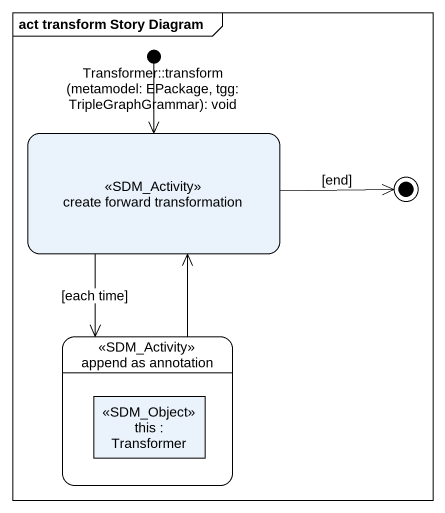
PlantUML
@startuml
mainframe act transform Story Diagram
hide empty description
state "Transformer::transform (metamodel: EPackage, tgg: TripleGraphGrammar): void" as Transformer_transform <<start>>
state "create forward transformation" as create_forward <<SDM_Activity>>
state "append as annotation" as append_as_annotation <<SDM_Activity>> {
  state "this : Transformer" as this <<SDM_Object>>
}
Transformer_transform --> create_forward
create_forward --> append_as_annotation : [each time]
append_as_annotation -up-> create_forward
create_forward -right-> [*] : [end]
@enduml
